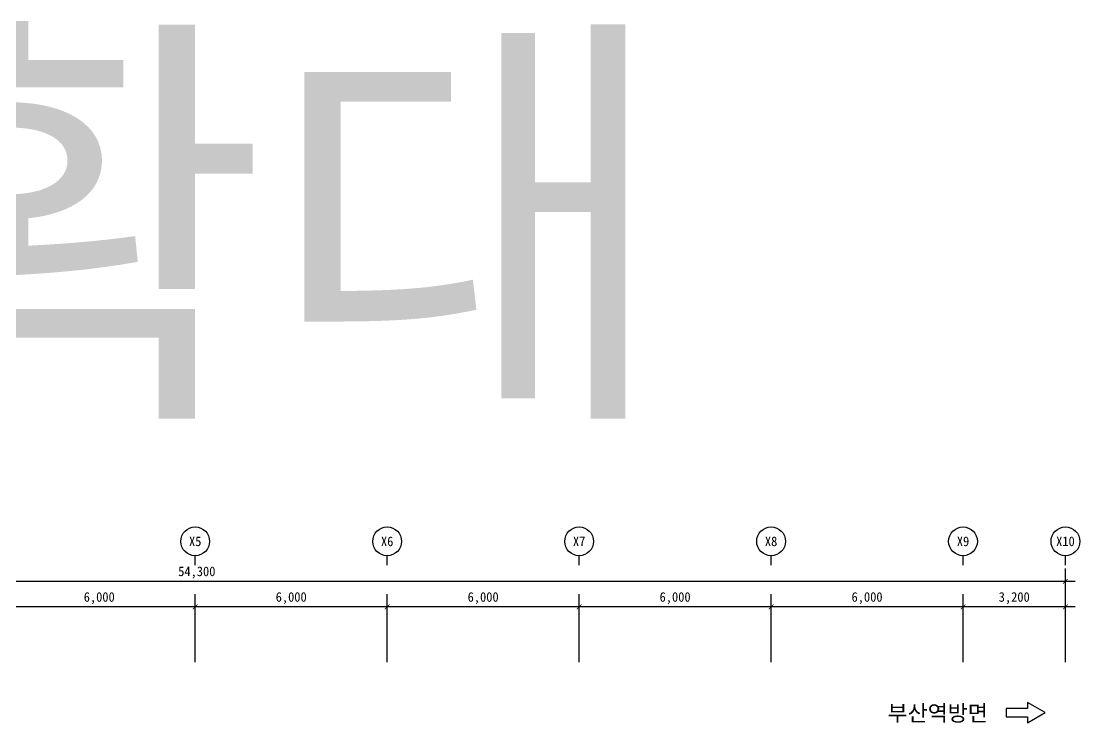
# Model space of a CAD drawing. Header units: millimetres. Extents: x 3254 to 63565, y -370693 to -326973.
# Drawn here: x 29925 to 63015, y -348926 to -326973 of the extents above; entities that cross this region are included whole.
import ezdxf
from ezdxf.enums import TextEntityAlignment as Align

# ---------------------------------------------------------------- set-up
doc = ezdxf.new("R2010")
doc.units = ezdxf.units.MM
for name, color, linetype in [('TN-DIMS', 1, 'Continuous'), ('TN-LEAL', 1, 'Continuous'), ('TN-LEAT', 3, 'Continuous'), ('TZ-TEXT', 3, 'Continuous')]:
    doc.layers.add(name, color=color, linetype=linetype)
doc.styles.get("Standard").update_dxf_attribs({"font": 'GulimChe.ttf'})
doc.dimstyles.new('NDIM_100HH', dxfattribs={"dimscale": 100, "dimtxt": 3, "dimasz": 1.5, "dimexe": 4, "dimexo": 2, "dimgap": 1, "dimtad": 1, "dimdec": 0, "dimdsep": 46, "dimlunit": 6, "dimtxsty": 'Standard', "dimblk1": 'ARCHTICK', "dimblk2": 'ARCHTICK', "dimsah": 1, "dimcen": 3, "dimdle": 3, "dimclrd": 256, "dimclre": 256, "dimclrt": 256, "dimadec": 0, "dimazin": 0, "dimtfac": 1, "dimtdec": 4, "dimtix": 1, "dimtmove": 2, "dimatfit": 3, "dimfxl": 0, "dimtolj": 1, "dimtzin": 0, "dimarcsym": 0})

# ---------------------------------------------------------------- blocks, each defined once
blk = doc.blocks.new('_ArchTick')
at = {"color": 0, "linetype": 'ByBlock', "const_width": 0.15}
blk.add_lwpolyline([(-0.5, -0.5), (0.5, 0.5)], dxfattribs=at)
blk = doc.blocks.new('*D8')
at = {"layer": 'DEFPOINTS', "color": 0}
for p in [(62565, -344498), (8265, -347223), (62565, -347223)]:
    blk.add_point(p, dxfattribs=at)
at = {"layer": 'TN-DIMS', "lineweight": -2}
for p, q in [((8265, -347023), (8265, -344098)), ((62565, -347023), (62565, -344098)), ((7965, -344498), (62865, -344498))]:
    blk.add_line(p, q, dxfattribs=at)
at = {"layer": 'TN-DIMS', "lineweight": -2, "xscale": 150, "yscale": 150, "zscale": 150, "rotation": 180}
blk.add_blockref('_ArchTick', (8265, -344498), dxfattribs=at)
at = {"layer": 'TN-DIMS', "lineweight": -2, "xscale": 150, "yscale": 150, "zscale": 150}
blk.add_blockref('_ArchTick', (62565, -344498), dxfattribs=at)
at = {"layer": 'TN-DIMS', "insert": (35415, -344225), "char_height": 300, "attachment_point": 5}
blk.add_mtext('\\A1;54,300', dxfattribs=at)
blk = doc.blocks.new('*D11')
at = {"layer": 'DEFPOINTS', "color": 0}
for p in [(29365, -345298), (29365, -347223), (35365, -347223)]:
    blk.add_point(p, dxfattribs=at)
at = {"layer": 'TN-DIMS', "lineweight": -2}
for p, q in [((29365, -347023), (29365, -344898)), ((35365, -347023), (35365, -344898)), ((35665, -345298), (29065, -345298))]:
    blk.add_line(p, q, dxfattribs=at)
at = {"layer": 'TN-DIMS', "lineweight": -2, "xscale": 150, "yscale": 150, "zscale": 150, "rotation": 180}
blk.add_blockref('_ArchTick', (29365, -345298), dxfattribs=at)
at = {"layer": 'TN-DIMS', "lineweight": -2, "xscale": 150, "yscale": 150, "zscale": 150}
blk.add_blockref('_ArchTick', (35365, -345298), dxfattribs=at)
at = {"layer": 'TN-DIMS', "insert": (32365, -345026), "char_height": 300, "attachment_point": 5}
blk.add_mtext('\\A1;6,000', dxfattribs=at)
blk = doc.blocks.new('*D12')
at = {"layer": 'DEFPOINTS', "color": 0}
for p in [(41365, -345298), (41365, -347223), (47365, -347223)]:
    blk.add_point(p, dxfattribs=at)
at = {"layer": 'TN-DIMS', "lineweight": -2}
for p, q in [((41365, -347023), (41365, -344898)), ((47365, -347023), (47365, -344898)), ((47665, -345298), (41065, -345298))]:
    blk.add_line(p, q, dxfattribs=at)
at = {"layer": 'TN-DIMS', "lineweight": -2, "xscale": 150, "yscale": 150, "zscale": 150, "rotation": 180}
blk.add_blockref('_ArchTick', (41365, -345298), dxfattribs=at)
at = {"layer": 'TN-DIMS', "lineweight": -2, "xscale": 150, "yscale": 150, "zscale": 150}
blk.add_blockref('_ArchTick', (47365, -345298), dxfattribs=at)
at = {"layer": 'TN-DIMS', "insert": (44365, -345026), "char_height": 300, "attachment_point": 5}
blk.add_mtext('\\A1;6,000', dxfattribs=at)
blk = doc.blocks.new('*D13')
at = {"layer": 'DEFPOINTS', "color": 0}
for p in [(47365, -345298), (47365, -347223), (53365, -347223)]:
    blk.add_point(p, dxfattribs=at)
at = {"layer": 'TN-DIMS', "lineweight": -2}
for p, q in [((47365, -347023), (47365, -344898)), ((53365, -347023), (53365, -344898)), ((53665, -345298), (47065, -345298))]:
    blk.add_line(p, q, dxfattribs=at)
at = {"layer": 'TN-DIMS', "lineweight": -2, "xscale": 150, "yscale": 150, "zscale": 150, "rotation": 180}
blk.add_blockref('_ArchTick', (47365, -345298), dxfattribs=at)
at = {"layer": 'TN-DIMS', "lineweight": -2, "xscale": 150, "yscale": 150, "zscale": 150}
blk.add_blockref('_ArchTick', (53365, -345298), dxfattribs=at)
at = {"layer": 'TN-DIMS', "insert": (50365, -345026), "char_height": 300, "attachment_point": 5}
blk.add_mtext('\\A1;6,000', dxfattribs=at)
blk = doc.blocks.new('*D14')
at = {"layer": 'DEFPOINTS', "color": 0}
for p in [(53365, -345298), (53365, -347223), (59365, -347223)]:
    blk.add_point(p, dxfattribs=at)
at = {"layer": 'TN-DIMS', "lineweight": -2}
for p, q in [((53365, -347023), (53365, -344898)), ((59365, -347023), (59365, -344898)), ((59665, -345298), (53065, -345298))]:
    blk.add_line(p, q, dxfattribs=at)
at = {"layer": 'TN-DIMS', "lineweight": -2, "xscale": 150, "yscale": 150, "zscale": 150, "rotation": 180}
blk.add_blockref('_ArchTick', (53365, -345298), dxfattribs=at)
at = {"layer": 'TN-DIMS', "lineweight": -2, "xscale": 150, "yscale": 150, "zscale": 150}
blk.add_blockref('_ArchTick', (59365, -345298), dxfattribs=at)
at = {"layer": 'TN-DIMS', "insert": (56365, -345026), "char_height": 300, "attachment_point": 5}
blk.add_mtext('\\A1;6,000', dxfattribs=at)
blk = doc.blocks.new('*D15')
at = {"layer": 'DEFPOINTS', "color": 0}
for p in [(59365, -345298), (59365, -347223), (62565, -347223)]:
    blk.add_point(p, dxfattribs=at)
at = {"layer": 'TN-DIMS', "lineweight": -2}
for p, q in [((59365, -347023), (59365, -344898)), ((62565, -347023), (62565, -344898)), ((62865, -345298), (59065, -345298))]:
    blk.add_line(p, q, dxfattribs=at)
at = {"layer": 'TN-DIMS', "lineweight": -2, "xscale": 150, "yscale": 150, "zscale": 150, "rotation": 180}
blk.add_blockref('_ArchTick', (59365, -345298), dxfattribs=at)
at = {"layer": 'TN-DIMS', "lineweight": -2, "xscale": 150, "yscale": 150, "zscale": 150}
blk.add_blockref('_ArchTick', (62565, -345298), dxfattribs=at)
at = {"layer": 'TN-DIMS', "insert": (60965, -345026), "char_height": 300, "attachment_point": 5}
blk.add_mtext('\\A1;3,200', dxfattribs=at)
blk = doc.blocks.new('*D16')
at = {"layer": 'DEFPOINTS', "color": 0}
for p in [(35365, -345298), (35365, -347223), (41365, -347223)]:
    blk.add_point(p, dxfattribs=at)
at = {"layer": 'TN-DIMS', "lineweight": -2}
for p, q in [((35365, -347023), (35365, -344898)), ((41365, -347023), (41365, -344898)), ((41665, -345298), (35065, -345298))]:
    blk.add_line(p, q, dxfattribs=at)
at = {"layer": 'TN-DIMS', "lineweight": -2, "xscale": 150, "yscale": 150, "zscale": 150, "rotation": 180}
blk.add_blockref('_ArchTick', (35365, -345298), dxfattribs=at)
at = {"layer": 'TN-DIMS', "lineweight": -2, "xscale": 150, "yscale": 150, "zscale": 150}
blk.add_blockref('_ArchTick', (41365, -345298), dxfattribs=at)
at = {"layer": 'TN-DIMS', "insert": (38365, -345026), "char_height": 300, "attachment_point": 5}
blk.add_mtext('\\A1;6,000', dxfattribs=at)

msp = doc.modelspace()

# ---------------------------------------------------------------- linework, layer by layer
at = {"layer": 'TN-LEAL'}
for p, q in [((35365.1, -343997.7), (35365.1, -343697.7)), ((41365.1, -343997.7), (41365.1, -343697.7)), ((47365.1, -343997.7), (47365.1, -343697.7)), ((53365.1, -343997.7), (53365.1, -343697.7)), ((59365.1, -343997.7), (59365.1, -343697.7)), ((62565.1, -343997.7), (62565.1, -343697.7))]:
    msp.add_line(p, q, dxfattribs=at)
msp.add_lwpolyline([(61376.2, -348739.8), (61376.2, -348926.1), (61929.9, -348606.5), (61376.2, -348286.8), (61376.2, -348473.1), (60709.5, -348473.1), (60709.5, -348739.8)], close=True, dxfattribs=at)
for centre in [(35365.1, -343247.7), (41365.1, -343247.7), (47365.1, -343247.7), (53365.1, -343247.7), (59365.1, -343247.7), (62565.1, -343247.7)]:
    msp.add_circle(centre, 450, dxfattribs=at)

# ---------------------------------------------------------------- texts
at = {"layer": 'TN-LEAT'}
for s, p in [('X5', (35365.1, -343247.7)), ('X6', (41365.1, -343247.7)), ('X7', (47365.1, -343247.7)), ('X8', (53365.1, -343247.7)), ('X9', (59365.1, -343247.7)), ('X10', (62565.1, -343247.7))]:
    msp.add_text(s, height=300, dxfattribs=at).set_placement(p, align=Align.MIDDLE_CENTER)
msp.add_text('부산역방면', height=500, dxfattribs=at).set_placement((58573.1, -348615), align=Align.MIDDLE)
at = {"layer": 'TZ-TEXT'}
msp.add_text('확대', height=10000, dxfattribs=at).set_placement((37661.2, -333348.8), align=Align.MIDDLE_CENTER)

# ---------------------------------------------------------------- dimensions: what is measured, and where the dimension line sits
at = {"layer": 'TN-DIMS'}
dim = msp.add_linear_dim(base=(62565.1, -344497.7), p1=(8265.1, -347223), p2=(62565.1, -347223), dimstyle='NDIM_100HH', dxfattribs=at)
dim.commit()
dim.dimension.update_dxf_attribs({"geometry": '*D8', "text_midpoint": (35415.1, -344225.4)})
for base, p1, p2, picture, middle in [((29365.1, -345297.7), (35365.1, -347223), (29365.1, -347223), '*D11', (32365.1, -345025.6)), ((35365.1, -345297.7), (41365.1, -347223), (35365.1, -347223), '*D16', (38365.1, -345025.6)), ((41365.1, -345297.7), (47365.1, -347223), (41365.1, -347223), '*D12', (44365.1, -345025.6)), ((47365.1, -345297.7), (53365.1, -347223), (47365.1, -347223), '*D13', (50365.1, -345025.6)), ((53365.1, -345297.7), (59365.1, -347223), (53365.1, -347223), '*D14', (56365.1, -345025.6)), ((59365.1, -345297.7), (62565.1, -347223), (59365.1, -347223), '*D15', (60965.1, -345025.6))]:
    dim = msp.add_linear_dim(base=base, p1=p1, p2=p2, angle=180, dimstyle='NDIM_100HH', dxfattribs=at)
    dim.commit()
    dim.dimension.update_dxf_attribs({"geometry": picture, "text_midpoint": middle})

doc.saveas('drawing.dxf')
